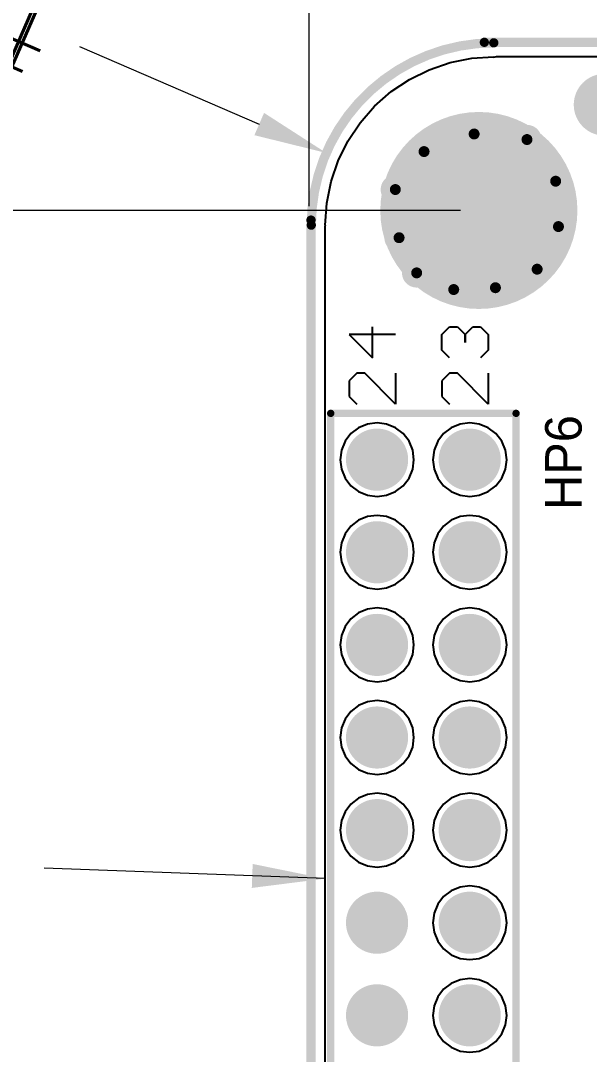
# Model space of a CAD drawing. Header units: inches. Extents: x -103 to 137, y -40 to 49.
# Drawn here: x -79.12 to -63.54, y 2.6 to 30.95 of the extents above; entities that cross this region are included whole.
import ezdxf

# ---------------------------------------------------------------- set-up
doc = ezdxf.new("R2010")
doc.units = ezdxf.units.IN
doc.header["$MEASUREMENT"] = 0
for name, color, linetype in [('BottomSolder', 6, 'Continuous'), ('KeepOutLayer', 6, 'Continuous'), ('MidLayer1', 16, 'Continuous'), ('MultiLayer', 9, 'Continuous'), ('PadHoleLayer', 156, 'Continuous'), ('TopOverlay', 2, 'Continuous'), ('TopSolder', 216, 'Continuous'), ('ViaHoleLayer', 16, 'Continuous')]:
    doc.layers.add(name, color=color, linetype=linetype)
doc.layers.add('dim', color=82, linetype='Continuous', lineweight=20)
doc.styles.add('ROMANC', font='romanc.shx', dxfattribs={"bigfont": 'gbcbig.shx'})
doc.dimstyles.new('YanXiu', dxfattribs={"dimtxt": 2.5, "dimasz": 2.2, "dimexe": 0.66, "dimexo": 0.66, "dimgap": 0.66, "dimtad": 0, "dimdsep": 46, "dimtxsty": 'ROMANC', "dimcen": 0, "dimclrd": 256, "dimclre": 131, "dimclrt": 42, "dimazin": 2, "dimtfac": 1, "dimtofl": 0, "dimtmove": 0, "dimatfit": 3, "dimfxl": 1, "dimlwd": 5, "dimlwe": 5, "dimarcsym": 0})

# ---------------------------------------------------------------- blocks, each defined once
blk = doc.blocks.new('HDR2X12_80')
at = {"layer": 'BottomSolder', "const_width": 0.0335}
for points in [[(0.4832, 0.1, 1), (0.5168, 0.1, 1)], [(0.5832, 0.1, 1), (0.6168, 0.1, 1)], [(0.6832, 0.1, 1), (0.7168, 0.1, 1)], [(0.7832, 0.1, 1), (0.8168, 0.1, 1)], [(0.8832, 0.1, 1), (0.9168, 0.1, 1)], [(0.9832, 0.1, 1), (1.0168, 0.1, 1)], [(1.0832, 0.1, 1), (1.1168, 0.1, 1)], [(0.4832, 0, 1), (0.5168, 0, 1)], [(0.5832, 0, 1), (0.6168, 0, 1)], [(0.6832, 0, 1), (0.7168, 0, 1)], [(0.7832, 0, 1), (0.8168, 0, 1)], [(0.8832, 0, 1), (0.9168, 0, 1)], [(0.9832, 0, 1), (1.0168, 0, 1)], [(1.0832, 0, 1), (1.1168, 0, 1)]]:
    blk.add_lwpolyline(points, format="xyb", close=True, dxfattribs=at)
at = {"layer": 'MidLayer1', "const_width": 0.0295}
for points in [[(0.4852, 0.1, 1), (0.5148, 0.1, 1)], [(0.5852, 0.1, 1), (0.6148, 0.1, 1)], [(0.6852, 0.1, 1), (0.7148, 0.1, 1)], [(0.7852, 0.1, 1), (0.8148, 0.1, 1)], [(0.8852, 0.1, 1), (0.9148, 0.1, 1)], [(0.9852, 0.1, 1), (1.0148, 0.1, 1)], [(1.0852, 0.1, 1), (1.1148, 0.1, 1)], [(0.4852, 0, 1), (0.5148, 0, 1)], [(0.5852, 0, 1), (0.6148, 0, 1)], [(0.6852, 0, 1), (0.7148, 0, 1)], [(0.7852, 0, 1), (0.8148, 0, 1)], [(0.8852, 0, 1), (0.9148, 0, 1)], [(0.9852, 0, 1), (1.0148, 0, 1)], [(1.0852, 0, 1), (1.1148, 0, 1)]]:
    blk.add_lwpolyline(points, format="xyb", close=True, dxfattribs=at)
at = {"layer": 'MultiLayer', "const_width": 0.0295}
for points in [[(0.4852, 0.1, 1), (0.5148, 0.1, 1)], [(0.5852, 0.1, 1), (0.6148, 0.1, 1)], [(0.6852, 0.1, 1), (0.7148, 0.1, 1)], [(0.7852, 0.1, 1), (0.8148, 0.1, 1)], [(0.8852, 0.1, 1), (0.9148, 0.1, 1)], [(0.9852, 0.1, 1), (1.0148, 0.1, 1)], [(1.0852, 0.1, 1), (1.1148, 0.1, 1)], [(0.4852, 0, 1), (0.5148, 0, 1)], [(0.5852, 0, 1), (0.6148, 0, 1)], [(0.6852, 0, 1), (0.7148, 0, 1)], [(0.7852, 0, 1), (0.8148, 0, 1)], [(0.8852, 0, 1), (0.9148, 0, 1)], [(0.9852, 0, 1), (1.0148, 0, 1)], [(1.0852, 0, 1), (1.1148, 0, 1)]]:
    blk.add_lwpolyline(points, format="xyb", close=True, dxfattribs=at)
at = {"layer": 'PadHoleLayer', "const_width": 0.0177}
for points in [[(0.4911, 0.1, 1), (0.5089, 0.1, 1)], [(0.5911, 0.1, 1), (0.6089, 0.1, 1)], [(0.6911, 0.1, 1), (0.7089, 0.1, 1)], [(0.7911, 0.1, 1), (0.8089, 0.1, 1)], [(0.8911, 0.1, 1), (0.9089, 0.1, 1)], [(0.9911, 0.1, 1), (1.0089, 0.1, 1)], [(1.0911, 0.1, 1), (1.1089, 0.1, 1)], [(0.4911, 0, 1), (0.5089, 0, 1)], [(0.5911, 0, 1), (0.6089, 0, 1)], [(0.6911, 0, 1), (0.7089, 0, 1)], [(0.7911, 0, 1), (0.8089, 0, 1)], [(0.8911, 0, 1), (0.9089, 0, 1)], [(0.9911, 0, 1), (1.0089, 0, 1)], [(1.0911, 0, 1), (1.1089, 0, 1)]]:
    blk.add_lwpolyline(points, format="xyb", close=True, dxfattribs=at)
at = {"layer": 'TopOverlay'}
for p, q in [((1.1683, 0.13), (1.16, 0.1217)), ((1.185, 0.13), (1.1683, 0.13)), ((1.1933, 0.1217), (1.185, 0.13)), ((1.235, 0.13), (1.21, 0.105)), ((1.235, 0.08), (1.235, 0.13)), ((1.16, 0.08), (1.1933, 0.1133)), ((1.1933, 0.1133), (1.1933, 0.1217)), ((1.21, 0.105), (1.2433, 0.105)), ((1.1933, 0.08), (1.16, 0.08)), ((1.1683, 0.03), (1.16, 0.0217)), ((1.185, 0.03), (1.1683, 0.03)), ((1.1933, 0.0217), (1.185, 0.03)), ((1.21, 0.0217), (1.2183, 0.03)), ((1.2183, 0.03), (1.235, 0.03)), ((1.235, 0.03), (1.2433, 0.0217)), ((1.16, -0.02), (1.1933, 0.0133)), ((1.1933, 0.0133), (1.1933, 0.0217)), ((1.2433, 0.0133), (1.235, 0.005)), ((1.2433, 0.0217), (1.2433, 0.0133)), ((1.235, 0.005), (1.2266, 0.005)), ((1.2266, 0.005), (1.235, 0.005)), ((1.235, 0.005), (1.2433, -0.0033)), ((1.2433, -0.0033), (1.2433, -0.0117)), ((1.1933, -0.02), (1.16, -0.02)), ((1.2183, -0.02), (1.21, -0.0117)), ((1.235, -0.02), (1.2183, -0.02)), ((1.2433, -0.0117), (1.235, -0.02))]:
    blk.add_line(p, q, dxfattribs=at)
at = {"layer": 'TopOverlay', "const_width": 0.00787}
for points in [[(-0.05, 0.15), (1.15, 0.15)], [(1.15, 0.15), (1.15, -0.05)], [(-0.05, -0.05), (1.15, -0.05)]]:
    blk.add_lwpolyline(points, dxfattribs=at)
at = {"layer": 'TopOverlay', "const_width": 0.00394}
for points in [[(1.148, 0.15, 1), (1.152, 0.15, 1)], [(1.148, 0.15, 1), (1.152, 0.15, 1)], [(1.148, -0.05, 1), (1.152, -0.05, 1)], [(1.148, -0.05, 1), (1.152, -0.05, 1)]]:
    blk.add_lwpolyline(points, format="xyb", close=True, dxfattribs=at)
at = {"layer": 'TopSolder', "const_width": 0.0335}
for points in [[(0.4832, 0.1, 1), (0.5168, 0.1, 1)], [(0.5832, 0.1, 1), (0.6168, 0.1, 1)], [(0.6832, 0.1, 1), (0.7168, 0.1, 1)], [(0.7832, 0.1, 1), (0.8168, 0.1, 1)], [(0.8832, 0.1, 1), (0.9168, 0.1, 1)], [(0.9832, 0.1, 1), (1.0168, 0.1, 1)], [(1.0832, 0.1, 1), (1.1168, 0.1, 1)], [(0.4832, 0, 1), (0.5168, 0, 1)], [(0.5832, 0, 1), (0.6168, 0, 1)], [(0.6832, 0, 1), (0.7168, 0, 1)], [(0.7832, 0, 1), (0.8168, 0, 1)], [(0.8832, 0, 1), (0.9168, 0, 1)], [(0.9832, 0, 1), (1.0168, 0, 1)], [(1.0832, 0, 1), (1.1168, 0, 1)]]:
    blk.add_lwpolyline(points, format="xyb", close=True, dxfattribs=at)
blk = doc.blocks.new('____0_9___96')
at = {"layer": 'BottomSolder', "const_width": 0.0335}
blk.add_lwpolyline([(-0.0167, 0, 1), (0.0167, 0, 1)], format="xyb", close=True, dxfattribs=at)
at = {"layer": 'MidLayer1', "const_width": 0.0315}
blk.add_lwpolyline([(-0.0157, 0, 1), (0.0157, 0, 1)], format="xyb", close=True, dxfattribs=at)
at = {"layer": 'MultiLayer', "const_width": 0.0315}
blk.add_lwpolyline([(-0.0157, 0, 1), (0.0157, 0, 1)], format="xyb", close=True, dxfattribs=at)
at = {"layer": 'PadHoleLayer', "const_width": 0.0177}
blk.add_lwpolyline([(-0.0089, 0, 1), (0.0089, 0, 1)], format="xyb", close=True, dxfattribs=at)
at = {"layer": 'TopSolder', "const_width": 0.0335}
blk.add_lwpolyline([(-0.0167, 0, 1), (0.0167, 0, 1)], format="xyb", close=True, dxfattribs=at)
blk = doc.blocks.new('*D194')
at = {"layer": 'Defpoints', "color": 0}
for p in [(8.832, 47.543), (-71.221, 25.36), (8.832, 25.3)]:
    blk.add_point(p, dxfattribs=at)
at = {"layer": 'dim', "color": 131, "lineweight": 5}
for p, q in [((-71.221, 25.86), (-71.221, 48.043)), ((8.832, 25.8), (8.832, 48.043))]:
    blk.add_line(p, q, dxfattribs=at)
at = {"layer": 'dim', "lineweight": 5}
for p, q in [((-69.221, 47.543), (-36.695, 47.543)), ((6.832, 47.543), (-25.695, 47.543))]:
    blk.add_line(p, q, dxfattribs=at)
at = {"layer": 'dim'}
for points in [[(-69.221, 47.877), (-69.221, 47.21), (-71.221, 47.543)], [(6.832, 47.877), (6.832, 47.21), (8.832, 47.543)]]:
    blk.add_solid(points, dxfattribs=at)
at = {"layer": 'dim', "color": 42, "insert": (-31.195, 47.543), "char_height": 2.5, "attachment_point": 5, "style": 'ROMANC'}
blk.add_mtext('80.05', dxfattribs=at)
blk = doc.blocks.new('*D198')
at = {"layer": 'Defpoints', "color": 0}
for p in [(-70.751, 27.324), (-66.16, 25.343)]:
    blk.add_point(p, dxfattribs=at)
at = {"layer": 'dim', "lineweight": 5}
blk.add_line((-77.516, 30.244), (-72.587, 28.116), dxfattribs=at)
at = {"layer": 'dim'}
blk.add_solid([(-72.455, 28.422), (-72.719, 27.81), (-70.751, 27.324)], dxfattribs=at)
at = {"layer": 'dim', "color": 42, "insert": (-82.019, 32.187), "char_height": 2.5, "attachment_point": 5, "rotation": 336.6551, "style": 'ROMANC'}
blk.add_mtext('R5*4', dxfattribs=at)
blk = doc.blocks.new('*D216')
at = {"layer": 'Defpoints', "color": 0}
for p in [(-101.745, 25.746), (-66.568, 25.746), (-66.568, -15.054)]:
    blk.add_point(p, dxfattribs=at)
at = {"layer": 'dim', "color": 131, "lineweight": 5}
for p, q in [((-67.068, 25.746), (-102.245, 25.746)), ((-67.068, -15.054), (-102.245, -15.054))]:
    blk.add_line(p, q, dxfattribs=at)
at = {"layer": 'dim', "lineweight": 5}
for p, q in [((-101.745, 23.746), (-101.745, 9.715)), ((-101.745, -13.054), (-101.745, 0.977))]:
    blk.add_line(p, q, dxfattribs=at)
at = {"layer": 'dim'}
for points in [[(-102.079, 23.746), (-101.412, 23.746), (-101.745, 25.746)], [(-102.079, -13.054), (-101.412, -13.054), (-101.745, -15.054)]]:
    blk.add_solid(points, dxfattribs=at)
at = {"layer": 'dim', "color": 42, "insert": (-101.745, 5.346), "char_height": 2.5, "attachment_point": 5, "rotation": 90, "style": 'ROMANC'}
blk.add_mtext('40.8', dxfattribs=at)

msp = doc.modelspace()

# ---------------------------------------------------------------- linework, layer by layer
at = {"layer": 'BottomSolder'}
for points, const_width in [([(-67.919, 25.746, 1), (-65.218, 25.746, 1)], 2.702), ([(-66.899, 27.844, 1), (-66.497, 27.844, 1)], 0.402), ([(-65.451, 27.691, 1), (-65.049, 27.691, 1)], 0.402), ([(-68.27, 27.361, 1), (-67.869, 27.361, 1)], 0.402), ([(-64.664, 26.548, 1), (-64.262, 26.548, 1)], 0.402), ([(-69.058, 26.32, 1), (-68.656, 26.32, 1)], 0.402), ([(-64.587, 25.304, 1), (-64.186, 25.304, 1)], 0.402), ([(-68.956, 24.999, 1), (-68.555, 24.999, 1)], 0.402), ([(-68.474, 24.034, 1), (-68.072, 24.034, 1)], 0.402), ([(-65.172, 24.135, 1), (-64.77, 24.135, 1)], 0.402), ([(-67.458, 23.577, 1), (-67.056, 23.577, 1)], 0.402), ([(-66.315, 23.627, 1), (-65.913, 23.627, 1)], 0.402)]:
    msp.add_lwpolyline(points, format="xyb", close=True, dxfattribs=dict(at, const_width=const_width))
at = {"layer": 'KeepOutLayer', "const_width": 0.254}
msp.add_lwpolyline([(-71.16, 25.343, -0.414214), (-66.16, 30.343)], format="xyb", dxfattribs=at)
for points in [[(-66.419, 30.358), (4.27, 30.358)], [(-71.168, -14.828), (-71.168, 25.482)]]:
    msp.add_lwpolyline(points, dxfattribs=at)
at = {"layer": 'KeepOutLayer', "const_width": 0.127}
for points in [[(-66.482, 30.358, 1), (-66.355, 30.358, 1)], [(-66.224, 30.343, 1), (-66.097, 30.343, 1)], [(-71.232, 25.482, 1), (-71.105, 25.482, 1)], [(-71.224, 25.343, 1), (-71.097, 25.343, 1)]]:
    msp.add_lwpolyline(points, format="xyb", close=True, dxfattribs=at)
at = {"layer": 'MidLayer1'}
for p, q in [((-67.927, 29.607), (-67.355, 29.801)), ((-67.355, 29.801), (-66.763, 29.919)), ((-66.763, 29.919), (-66.165, 29.958)), ((-66.165, 29.958), (-66.16, 29.954)), ((-66.16, 29.954), (-66.081, 29.97)), ((-66.16, 29.954), (-66.16, 29.954)), ((-66.081, 29.97), (3.967, 29.97)), ((-68.468, 29.34), (-67.927, 29.607)), ((-68.97, 29.005), (-68.468, 29.34)), ((-69.424, 28.607), (-68.97, 29.005)), ((-69.823, 28.153), (-69.424, 28.607)), ((-70.158, 27.651), (-69.823, 28.153)), ((-70.425, 27.109), (-70.158, 27.651)), ((-70.619, 26.537), (-70.425, 27.109)), ((-70.737, 25.945), (-70.619, 26.537)), ((-70.776, 25.347), (-70.737, 25.945)), ((-70.78, 25.302), (-70.772, 25.343)), ((-70.78, -14.828), (-70.78, 25.302)), ((-70.772, 25.343), (-70.776, 25.347)), ((-70.772, 25.343), (-70.772, 25.343)), ((-69.62, 19.889), (-69.865, 19.788)), ((-69.358, 19.923), (-69.62, 19.889)), ((-69.096, 19.889), (-69.358, 19.923)), ((-68.852, 19.788), (-69.096, 19.889)), ((-67.08, 19.889), (-67.325, 19.788)), ((-66.818, 19.923), (-67.08, 19.889)), ((-66.556, 19.889), (-66.818, 19.923)), ((-66.312, 19.788), (-66.556, 19.889)), ((-70.074, 19.627), (-70.235, 19.417)), ((-69.865, 19.788), (-70.074, 19.627)), ((-68.642, 19.627), (-68.852, 19.788)), ((-68.481, 19.417), (-68.642, 19.627)), ((-67.534, 19.627), (-67.695, 19.417)), ((-67.325, 19.788), (-67.534, 19.627)), ((-66.102, 19.627), (-66.312, 19.788)), ((-65.941, 19.417), (-66.102, 19.627)), ((-70.235, 19.417), (-70.337, 19.173)), ((-68.38, 19.173), (-68.481, 19.417)), ((-67.695, 19.417), (-67.797, 19.173)), ((-65.84, 19.173), (-65.941, 19.417)), ((-70.337, 19.173), (-70.371, 18.911)), ((-68.346, 18.911), (-68.38, 19.173)), ((-67.797, 19.173), (-67.831, 18.911)), ((-65.806, 18.911), (-65.84, 19.173)), ((-70.371, 18.911), (-70.337, 18.649)), ((-68.38, 18.649), (-68.346, 18.911)), ((-67.831, 18.911), (-67.797, 18.649)), ((-65.84, 18.649), (-65.806, 18.911)), ((-70.337, 18.649), (-70.235, 18.404)), ((-68.481, 18.404), (-68.38, 18.649)), ((-67.797, 18.649), (-67.695, 18.404)), ((-65.941, 18.404), (-65.84, 18.649)), ((-70.235, 18.404), (-70.074, 18.195)), ((-70.074, 18.195), (-69.865, 18.034)), ((-68.852, 18.034), (-68.642, 18.195)), ((-68.642, 18.195), (-68.481, 18.404)), ((-67.695, 18.404), (-67.534, 18.195)), ((-67.534, 18.195), (-67.325, 18.034)), ((-66.312, 18.034), (-66.102, 18.195)), ((-66.102, 18.195), (-65.941, 18.404)), ((-69.865, 18.034), (-69.62, 17.933)), ((-69.62, 17.933), (-69.358, 17.898)), ((-69.358, 17.898), (-69.096, 17.933)), ((-69.096, 17.933), (-68.852, 18.034)), ((-67.325, 18.034), (-67.08, 17.933)), ((-67.08, 17.933), (-66.818, 17.898)), ((-66.818, 17.898), (-66.556, 17.933)), ((-66.556, 17.933), (-66.312, 18.034)), ((-69.62, 17.349), (-69.865, 17.248)), ((-69.358, 17.383), (-69.62, 17.349)), ((-69.096, 17.349), (-69.358, 17.383)), ((-68.852, 17.248), (-69.096, 17.349)), ((-67.08, 17.349), (-67.325, 17.248)), ((-66.818, 17.383), (-67.08, 17.349)), ((-66.556, 17.349), (-66.818, 17.383)), ((-66.312, 17.248), (-66.556, 17.349)), ((-70.074, 17.087), (-70.235, 16.877)), ((-69.865, 17.248), (-70.074, 17.087)), ((-68.642, 17.087), (-68.852, 17.248)), ((-68.481, 16.877), (-68.642, 17.087)), ((-67.534, 17.087), (-67.695, 16.877)), ((-67.325, 17.248), (-67.534, 17.087)), ((-66.102, 17.087), (-66.312, 17.248)), ((-65.941, 16.877), (-66.102, 17.087)), ((-70.235, 16.877), (-70.337, 16.633)), ((-68.38, 16.633), (-68.481, 16.877)), ((-67.695, 16.877), (-67.797, 16.633)), ((-65.84, 16.633), (-65.941, 16.877)), ((-70.337, 16.633), (-70.371, 16.371)), ((-68.346, 16.371), (-68.38, 16.633)), ((-67.797, 16.633), (-67.831, 16.371)), ((-65.806, 16.371), (-65.84, 16.633)), ((-70.371, 16.371), (-70.337, 16.109)), ((-68.38, 16.109), (-68.346, 16.371)), ((-67.831, 16.371), (-67.797, 16.109)), ((-65.84, 16.109), (-65.806, 16.371)), ((-70.337, 16.109), (-70.235, 15.864)), ((-68.481, 15.864), (-68.38, 16.109)), ((-67.797, 16.109), (-67.695, 15.864)), ((-65.941, 15.864), (-65.84, 16.109)), ((-70.235, 15.864), (-70.074, 15.655)), ((-70.074, 15.655), (-69.865, 15.494)), ((-68.852, 15.494), (-68.642, 15.655)), ((-68.642, 15.655), (-68.481, 15.864)), ((-67.695, 15.864), (-67.534, 15.655)), ((-67.534, 15.655), (-67.325, 15.494)), ((-66.312, 15.494), (-66.102, 15.655)), ((-66.102, 15.655), (-65.941, 15.864)), ((-69.865, 15.494), (-69.62, 15.393)), ((-69.62, 15.393), (-69.358, 15.358)), ((-69.358, 15.358), (-69.096, 15.393)), ((-69.096, 15.393), (-68.852, 15.494)), ((-67.325, 15.494), (-67.08, 15.393)), ((-67.08, 15.393), (-66.818, 15.358)), ((-66.818, 15.358), (-66.556, 15.393)), ((-66.556, 15.393), (-66.312, 15.494)), ((-69.62, 14.809), (-69.865, 14.708)), ((-69.358, 14.843), (-69.62, 14.809)), ((-69.096, 14.809), (-69.358, 14.843)), ((-68.852, 14.708), (-69.096, 14.809)), ((-67.08, 14.809), (-67.325, 14.708)), ((-66.818, 14.843), (-67.08, 14.809)), ((-66.556, 14.809), (-66.818, 14.843)), ((-66.312, 14.708), (-66.556, 14.809)), ((-70.074, 14.547), (-70.235, 14.337)), ((-69.865, 14.708), (-70.074, 14.547)), ((-68.642, 14.547), (-68.852, 14.708)), ((-68.481, 14.337), (-68.642, 14.547)), ((-67.534, 14.547), (-67.695, 14.337)), ((-67.325, 14.708), (-67.534, 14.547)), ((-66.102, 14.547), (-66.312, 14.708)), ((-65.941, 14.337), (-66.102, 14.547)), ((-70.235, 14.337), (-70.337, 14.093)), ((-68.38, 14.093), (-68.481, 14.337)), ((-67.695, 14.337), (-67.797, 14.093)), ((-65.84, 14.093), (-65.941, 14.337)), ((-70.337, 14.093), (-70.371, 13.831)), ((-68.346, 13.831), (-68.38, 14.093)), ((-67.797, 14.093), (-67.831, 13.831)), ((-65.806, 13.831), (-65.84, 14.093)), ((-70.371, 13.831), (-70.337, 13.569)), ((-68.38, 13.569), (-68.346, 13.831)), ((-67.831, 13.831), (-67.797, 13.569)), ((-65.84, 13.569), (-65.806, 13.831)), ((-70.337, 13.569), (-70.235, 13.324)), ((-70.235, 13.324), (-70.074, 13.115)), ((-68.642, 13.115), (-68.481, 13.324)), ((-68.481, 13.324), (-68.38, 13.569)), ((-67.797, 13.569), (-67.695, 13.324)), ((-67.695, 13.324), (-67.534, 13.115)), ((-66.102, 13.115), (-65.941, 13.324)), ((-65.941, 13.324), (-65.84, 13.569)), ((-70.074, 13.115), (-69.865, 12.954)), ((-68.852, 12.954), (-68.642, 13.115)), ((-67.534, 13.115), (-67.325, 12.954)), ((-66.312, 12.954), (-66.102, 13.115)), ((-69.865, 12.954), (-69.62, 12.853)), ((-69.62, 12.853), (-69.358, 12.818)), ((-69.358, 12.818), (-69.096, 12.853)), ((-69.096, 12.853), (-68.852, 12.954)), ((-67.325, 12.954), (-67.08, 12.853)), ((-67.08, 12.853), (-66.818, 12.818)), ((-66.818, 12.818), (-66.556, 12.853)), ((-66.556, 12.853), (-66.312, 12.954)), ((-69.62, 12.269), (-69.865, 12.168)), ((-69.358, 12.303), (-69.62, 12.269)), ((-69.096, 12.269), (-69.358, 12.303)), ((-68.852, 12.168), (-69.096, 12.269)), ((-67.08, 12.269), (-67.325, 12.168)), ((-66.818, 12.303), (-67.08, 12.269)), ((-66.556, 12.269), (-66.818, 12.303)), ((-66.312, 12.168), (-66.556, 12.269)), ((-70.074, 12.007), (-70.235, 11.797)), ((-69.865, 12.168), (-70.074, 12.007)), ((-68.642, 12.007), (-68.852, 12.168)), ((-68.481, 11.797), (-68.642, 12.007)), ((-67.534, 12.007), (-67.695, 11.797)), ((-67.325, 12.168), (-67.534, 12.007)), ((-66.102, 12.007), (-66.312, 12.168)), ((-65.941, 11.797), (-66.102, 12.007)), ((-70.235, 11.797), (-70.337, 11.553)), ((-68.38, 11.553), (-68.481, 11.797)), ((-67.695, 11.797), (-67.797, 11.553)), ((-65.84, 11.553), (-65.941, 11.797)), ((-70.337, 11.553), (-70.371, 11.291)), ((-68.346, 11.291), (-68.38, 11.553)), ((-67.797, 11.553), (-67.831, 11.291)), ((-65.806, 11.291), (-65.84, 11.553)), ((-70.371, 11.291), (-70.337, 11.029)), ((-68.38, 11.029), (-68.346, 11.291)), ((-67.831, 11.291), (-67.797, 11.029)), ((-65.84, 11.029), (-65.806, 11.291)), ((-70.337, 11.029), (-70.235, 10.784)), ((-70.235, 10.784), (-70.074, 10.575)), ((-68.642, 10.575), (-68.481, 10.784)), ((-68.481, 10.784), (-68.38, 11.029)), ((-67.797, 11.029), (-67.695, 10.784)), ((-67.695, 10.784), (-67.534, 10.575)), ((-66.102, 10.575), (-65.941, 10.784)), ((-65.941, 10.784), (-65.84, 11.029)), ((-70.074, 10.575), (-69.865, 10.414)), ((-68.852, 10.414), (-68.642, 10.575)), ((-67.534, 10.575), (-67.325, 10.414)), ((-66.312, 10.414), (-66.102, 10.575)), ((-69.865, 10.414), (-69.62, 10.313)), ((-69.62, 10.313), (-69.358, 10.278)), ((-69.358, 10.278), (-69.096, 10.313)), ((-69.096, 10.313), (-68.852, 10.414)), ((-67.325, 10.414), (-67.08, 10.313)), ((-67.08, 10.313), (-66.818, 10.278)), ((-66.818, 10.278), (-66.556, 10.313)), ((-66.556, 10.313), (-66.312, 10.414)), ((-69.62, 9.729), (-69.865, 9.628)), ((-69.358, 9.763), (-69.62, 9.729)), ((-69.096, 9.729), (-69.358, 9.763)), ((-68.852, 9.628), (-69.096, 9.729)), ((-67.08, 9.729), (-67.325, 9.628)), ((-66.818, 9.763), (-67.08, 9.729)), ((-66.556, 9.729), (-66.818, 9.763)), ((-66.312, 9.628), (-66.556, 9.729)), ((-70.074, 9.467), (-70.235, 9.257)), ((-69.865, 9.628), (-70.074, 9.467)), ((-68.642, 9.467), (-68.852, 9.628)), ((-68.481, 9.257), (-68.642, 9.467)), ((-67.534, 9.467), (-67.695, 9.257)), ((-67.325, 9.628), (-67.534, 9.467)), ((-66.102, 9.467), (-66.312, 9.628)), ((-65.941, 9.257), (-66.102, 9.467)), ((-70.235, 9.257), (-70.337, 9.013)), ((-68.38, 9.013), (-68.481, 9.257)), ((-67.695, 9.257), (-67.797, 9.013)), ((-65.84, 9.013), (-65.941, 9.257)), ((-70.337, 9.013), (-70.371, 8.751)), ((-68.346, 8.751), (-68.38, 9.013)), ((-67.797, 9.013), (-67.831, 8.751)), ((-65.806, 8.751), (-65.84, 9.013)), ((-70.371, 8.751), (-70.337, 8.489)), ((-68.38, 8.489), (-68.346, 8.751)), ((-67.831, 8.751), (-67.797, 8.489)), ((-65.84, 8.489), (-65.806, 8.751)), ((-70.337, 8.489), (-70.235, 8.244)), ((-70.235, 8.244), (-70.074, 8.035)), ((-68.642, 8.035), (-68.481, 8.244)), ((-68.481, 8.244), (-68.38, 8.489)), ((-67.797, 8.489), (-67.695, 8.244)), ((-67.695, 8.244), (-67.534, 8.035)), ((-66.102, 8.035), (-65.941, 8.244)), ((-65.941, 8.244), (-65.84, 8.489)), ((-70.074, 8.035), (-69.865, 7.874)), ((-68.852, 7.874), (-68.642, 8.035)), ((-67.534, 8.035), (-67.325, 7.874)), ((-66.312, 7.874), (-66.102, 8.035)), ((-69.865, 7.874), (-69.62, 7.773)), ((-69.62, 7.773), (-69.358, 7.738)), ((-69.358, 7.738), (-69.096, 7.773)), ((-69.096, 7.773), (-68.852, 7.874)), ((-67.325, 7.874), (-67.08, 7.773)), ((-67.08, 7.773), (-66.818, 7.738)), ((-66.818, 7.738), (-66.556, 7.773)), ((-66.556, 7.773), (-66.312, 7.874)), ((-67.325, 7.088), (-67.534, 6.927)), ((-67.08, 7.189), (-67.325, 7.088)), ((-66.818, 7.223), (-67.08, 7.189)), ((-66.556, 7.189), (-66.818, 7.223)), ((-66.312, 7.088), (-66.556, 7.189)), ((-66.102, 6.927), (-66.312, 7.088)), ((-67.534, 6.927), (-67.695, 6.717)), ((-65.941, 6.717), (-66.102, 6.927)), ((-67.695, 6.717), (-67.797, 6.473)), ((-65.84, 6.473), (-65.941, 6.717)), ((-67.797, 6.473), (-67.831, 6.211)), ((-65.806, 6.211), (-65.84, 6.473)), ((-67.831, 6.211), (-67.797, 5.949)), ((-65.84, 5.949), (-65.806, 6.211)), ((-67.797, 5.949), (-67.695, 5.704)), ((-67.695, 5.704), (-67.534, 5.495)), ((-66.102, 5.495), (-65.941, 5.704)), ((-65.941, 5.704), (-65.84, 5.949)), ((-67.534, 5.495), (-67.325, 5.334)), ((-66.312, 5.334), (-66.102, 5.495)), ((-67.325, 5.334), (-67.08, 5.233)), ((-67.08, 5.233), (-66.818, 5.198)), ((-66.818, 5.198), (-66.556, 5.233)), ((-66.556, 5.233), (-66.312, 5.334)), ((-67.325, 4.548), (-67.534, 4.387)), ((-67.08, 4.649), (-67.325, 4.548)), ((-66.818, 4.683), (-67.08, 4.649)), ((-66.556, 4.649), (-66.818, 4.683)), ((-66.312, 4.548), (-66.556, 4.649)), ((-66.102, 4.387), (-66.312, 4.548)), ((-67.534, 4.387), (-67.695, 4.177)), ((-65.941, 4.177), (-66.102, 4.387)), ((-67.695, 4.177), (-67.797, 3.933)), ((-65.84, 3.933), (-65.941, 4.177)), ((-67.797, 3.933), (-67.831, 3.671)), ((-65.806, 3.671), (-65.84, 3.933)), ((-67.831, 3.671), (-67.797, 3.409)), ((-67.797, 3.409), (-67.695, 3.164)), ((-65.941, 3.164), (-65.84, 3.409)), ((-65.84, 3.409), (-65.806, 3.671)), ((-67.695, 3.164), (-67.534, 2.955)), ((-66.102, 2.955), (-65.941, 3.164)), ((-67.534, 2.955), (-67.325, 2.794)), ((-66.312, 2.794), (-66.102, 2.955)), ((-67.325, 2.794), (-67.08, 2.693)), ((-67.08, 2.693), (-66.818, 2.658)), ((-66.818, 2.658), (-66.556, 2.693)), ((-66.556, 2.693), (-66.312, 2.794))]:
    msp.add_line(p, q, dxfattribs=at)
for points, const_width in [([(-67.868, 25.746, 1), (-65.268, 25.746, 1)], 2.6), ([(-66.848, 27.844, 1), (-66.548, 27.844, 1)], 0.3), ([(-65.4, 27.691, 1), (-65.1, 27.691, 1)], 0.3), ([(-68.22, 27.361, 1), (-67.92, 27.361, 1)], 0.3), ([(-64.613, 26.548, 1), (-64.313, 26.548, 1)], 0.3), ([(-69.007, 26.32, 1), (-68.707, 26.32, 1)], 0.3), ([(-64.537, 25.304, 1), (-64.237, 25.304, 1)], 0.3), ([(-68.905, 24.999, 1), (-68.605, 24.999, 1)], 0.3), ([(-65.121, 24.135, 1), (-64.821, 24.135, 1)], 0.3), ([(-68.423, 24.034, 1), (-68.123, 24.034, 1)], 0.3), ([(-67.407, 23.577, 1), (-67.107, 23.577, 1)], 0.3), ([(-66.264, 23.627, 1), (-65.964, 23.627, 1)], 0.3)]:
    msp.add_lwpolyline(points, format="xyb", close=True, dxfattribs=dict(at, const_width=const_width))
at = {"layer": 'MultiLayer'}
for points, const_width in [([(-67.868, 25.746, 1), (-65.268, 25.746, 1)], 2.6), ([(-66.848, 27.844, 1), (-66.548, 27.844, 1)], 0.3), ([(-65.4, 27.691, 1), (-65.1, 27.691, 1)], 0.3), ([(-68.22, 27.361, 1), (-67.92, 27.361, 1)], 0.3), ([(-64.613, 26.548, 1), (-64.313, 26.548, 1)], 0.3), ([(-69.007, 26.32, 1), (-68.707, 26.32, 1)], 0.3), ([(-64.537, 25.304, 1), (-64.237, 25.304, 1)], 0.3), ([(-68.905, 24.999, 1), (-68.605, 24.999, 1)], 0.3), ([(-65.121, 24.135, 1), (-64.821, 24.135, 1)], 0.3), ([(-68.423, 24.034, 1), (-68.123, 24.034, 1)], 0.3), ([(-67.407, 23.577, 1), (-67.107, 23.577, 1)], 0.3), ([(-66.264, 23.627, 1), (-65.964, 23.627, 1)], 0.3)]:
    msp.add_lwpolyline(points, format="xyb", close=True, dxfattribs=dict(at, const_width=const_width))
at = {"layer": 'PadHoleLayer', "const_width": 1.75}
msp.add_lwpolyline([(-67.443, 25.746, 1), (-65.693, 25.746, 1)], format="xyb", close=True, dxfattribs=at)
at = {"layer": 'TopSolder'}
for points, const_width in [([(-67.919, 25.746, 1), (-65.218, 25.746, 1)], 2.702), ([(-66.899, 27.844, 1), (-66.497, 27.844, 1)], 0.402), ([(-65.451, 27.691, 1), (-65.049, 27.691, 1)], 0.402), ([(-68.27, 27.361, 1), (-67.869, 27.361, 1)], 0.402), ([(-64.664, 26.548, 1), (-64.262, 26.548, 1)], 0.402), ([(-69.058, 26.32, 1), (-68.656, 26.32, 1)], 0.402), ([(-64.587, 25.304, 1), (-64.186, 25.304, 1)], 0.402), ([(-68.956, 24.999, 1), (-68.555, 24.999, 1)], 0.402), ([(-68.474, 24.034, 1), (-68.072, 24.034, 1)], 0.402), ([(-65.172, 24.135, 1), (-64.77, 24.135, 1)], 0.402), ([(-67.458, 23.577, 1), (-67.056, 23.577, 1)], 0.402), ([(-66.315, 23.627, 1), (-65.913, 23.627, 1)], 0.402)]:
    msp.add_lwpolyline(points, format="xyb", close=True, dxfattribs=dict(at, const_width=const_width))
at = {"layer": 'ViaHoleLayer', "const_width": 0.15}
for points in [[(-66.773, 27.844, 1), (-66.623, 27.844, 1)], [(-65.325, 27.691, 1), (-65.175, 27.691, 1)], [(-68.145, 27.361, 1), (-67.995, 27.361, 1)], [(-64.538, 26.548, 1), (-64.388, 26.548, 1)], [(-68.932, 26.32, 1), (-68.782, 26.32, 1)], [(-64.462, 25.304, 1), (-64.312, 25.304, 1)], [(-68.83, 24.999, 1), (-68.68, 24.999, 1)], [(-68.348, 24.034, 1), (-68.198, 24.034, 1)], [(-65.046, 24.135, 1), (-64.896, 24.135, 1)], [(-67.332, 23.577, 1), (-67.182, 23.577, 1)], [(-66.189, 23.627, 1), (-66.039, 23.627, 1)]]:
    msp.add_lwpolyline(points, format="xyb", close=True, dxfattribs=at)

# ---------------------------------------------------------------- block references
at = {"xscale": 25.4, "yscale": 25.4, "zscale": 25.4, "rotation": 90}
for name, p in [('____0_9___96', (-63.118, 28.646)), ('HDR2X12_80', (-66.818, -9.029))]:
    msp.add_blockref(name, p, dxfattribs=at)

# ---------------------------------------------------------------- texts
at = {"layer": 'TopOverlay'}
msp.add_text('HP6', height=1, rotation=90, dxfattribs=at).set_placement((-63.752, 17.531))

# ---------------------------------------------------------------- dimensions: what is measured, and where the dimension line sits
at = {"layer": 'dim'}
dim = msp.add_linear_dim(base=(8.832, 47.543), p1=(-71.221, 25.36), p2=(8.832, 25.3), dimstyle='YanXiu', override={"dimasz": 2, "dimexe": 0.49975, "dimexo": 0.49975, "dimgap": 0.49975}, dxfattribs=at)
dim.commit()
dim.dimension.update_dxf_attribs({"geometry": '*D194', "text_midpoint": (-31.195, 47.543)})
dim = msp.add_radius_dim(center=(-66.16, 25.343), mpoint=(-70.751, 27.324), text='R5*4', dimstyle='YanXiu', override={"dimasz": 2, "dimexe": 0.49975, "dimexo": 0.49975, "dimgap": 0.49975}, dxfattribs=at)
dim.commit()
dim.dimension.update_dxf_attribs({"geometry": '*D198', "text_midpoint": (-82.019, 32.187), "dimtype": 164})
dim = msp.add_linear_dim(base=(-101.745, 25.746), p1=(-66.568, -15.054), p2=(-66.568, 25.746), angle=90, dimstyle='YanXiu', override={"dimasz": 2, "dimexe": 0.49975, "dimexo": 0.49975, "dimgap": 0.49975}, dxfattribs=at)
dim.commit()
dim.dimension.update_dxf_attribs({"geometry": '*D216', "text_midpoint": (-101.745, 5.346)})

# ---------------------------------------------------------------- leaders
msp.add_leader([(-70.78, 7.42), (-78.48, 7.705)], dimstyle='YanXiu', override={"dimasz": 2, "dimexe": 0.49975, "dimexo": 0.49975, "dimgap": 0.49975, "dimtad": 0}, dxfattribs=at)

doc.saveas('drawing.dxf')
